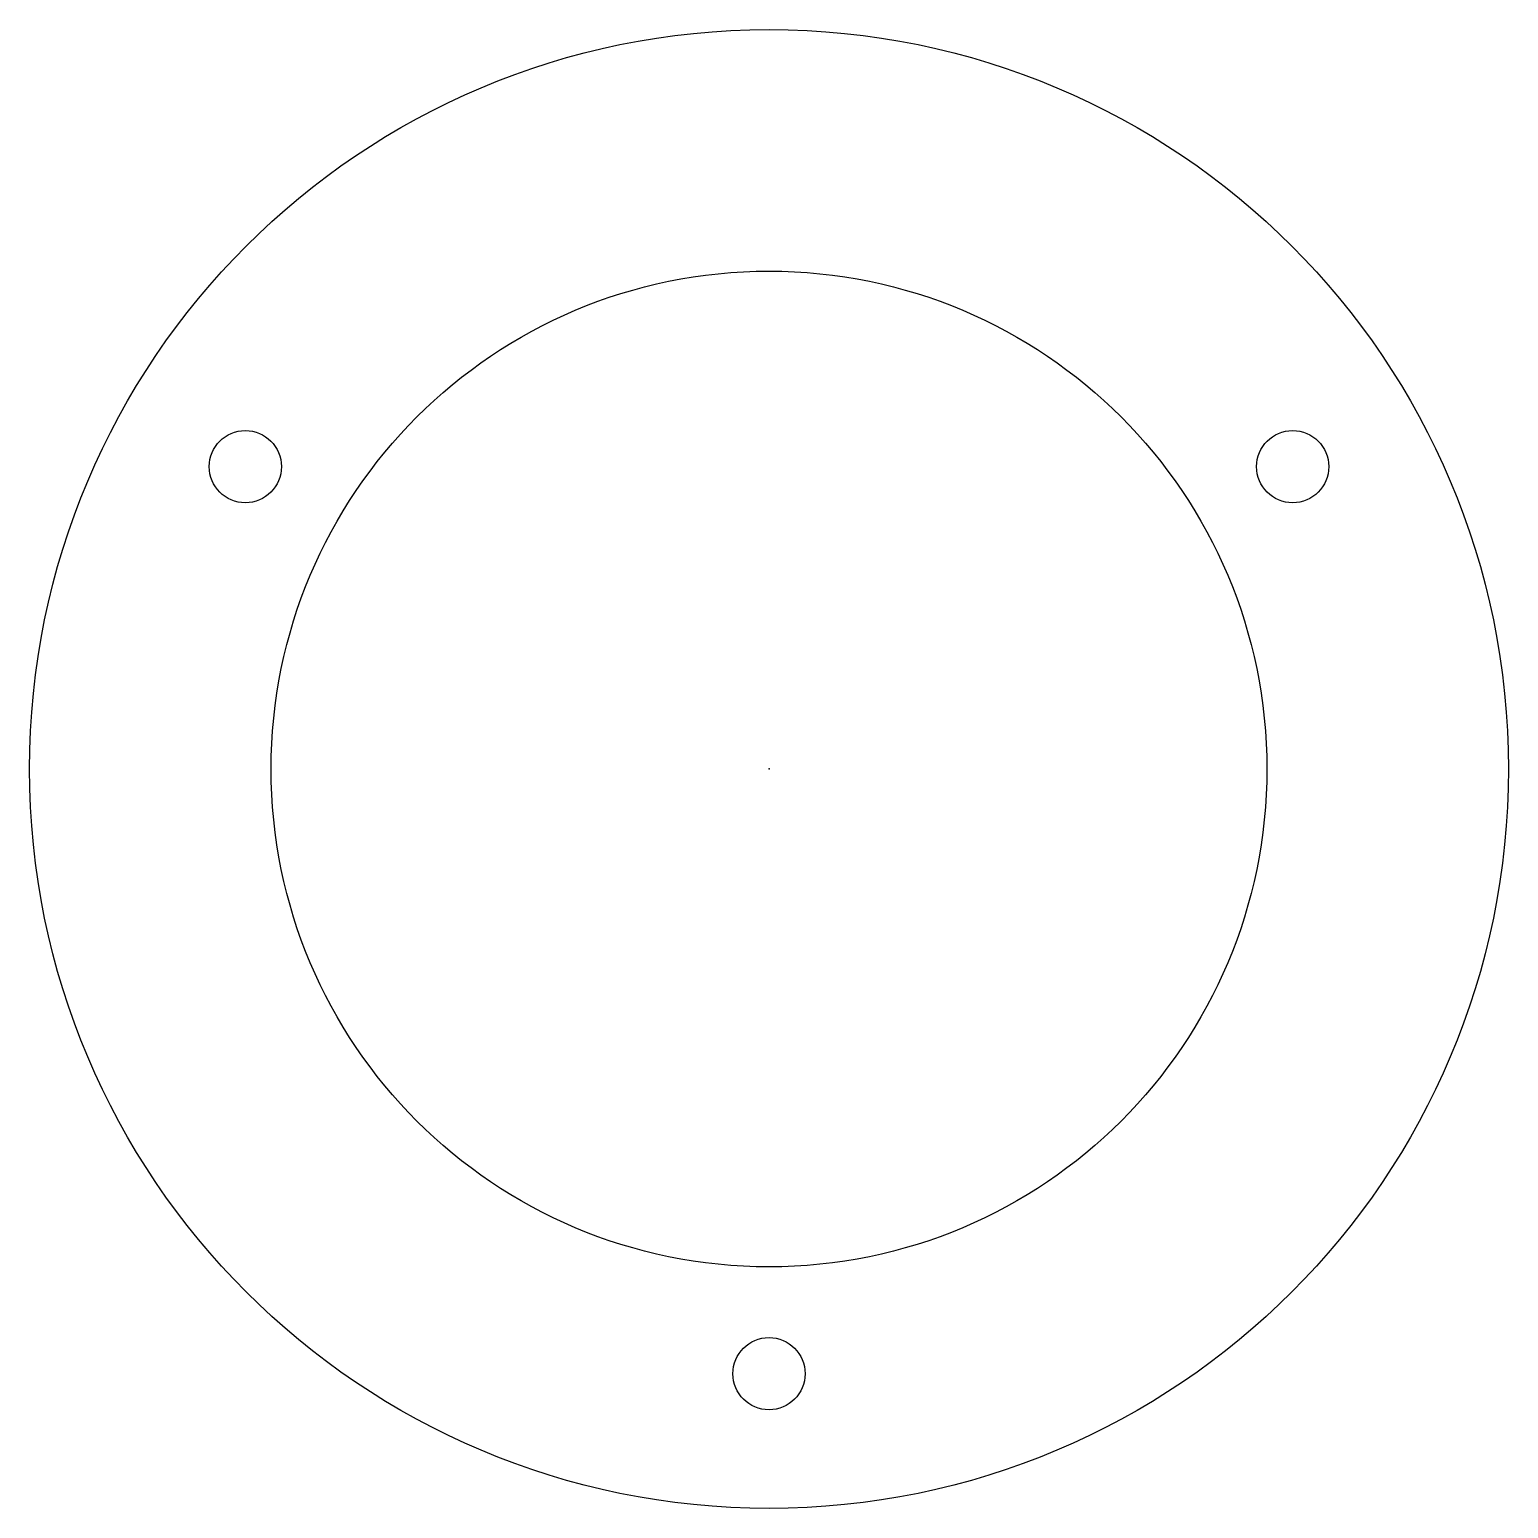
# Model space of a CAD drawing. Header units: millimetres. Extents: x -22.5 to 22.5, y -22.5 to 22.5.
import ezdxf

# ---------------------------------------------------------------- set-up
doc = ezdxf.new("R2010")
doc.units = ezdxf.units.MM
doc.layers.get('0').update_dxf_attribs({"linetype": 'CONTINUOUS'})

msp = doc.modelspace()

# ---------------------------------------------------------------- linework, layer by layer
for centre, radius in [((0, 0), 22.5), ((0, 0), 15.15), ((-15.935, 9.2), 1.1), ((15.935, 9.2), 1.1), ((0, -18.4), 1.1)]:
    msp.add_circle(centre, radius)
msp.add_point((0, 0))

doc.saveas('drawing.dxf')
